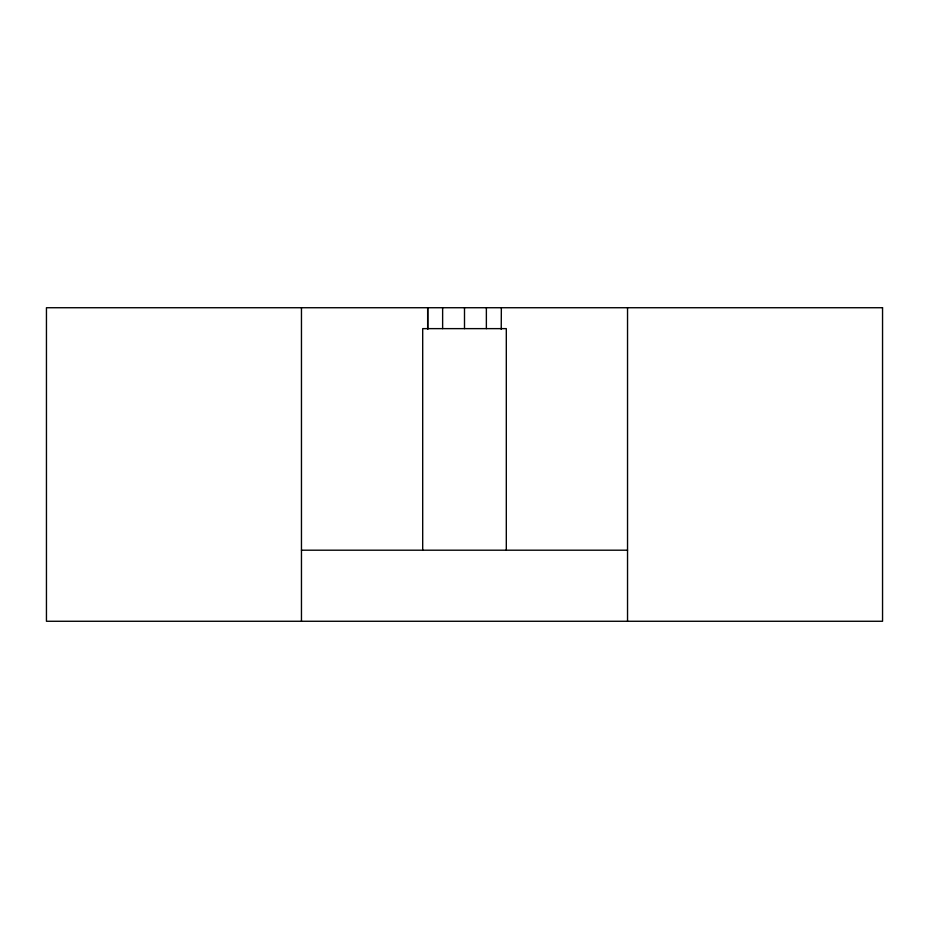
<?xml version="1.0" encoding="UTF-8"?>
<svg xmlns="http://www.w3.org/2000/svg" width="929" height="929" viewBox="0 0 929 929"><rect width="100%" height="100%" fill="white"/><g stroke="black" fill="none" stroke-linecap="round" stroke-linejoin="round"><path stroke-width="1.39" d="M301.461 550.2L627.539 550.2M627.539 307.731L627.539 621.269M506.305 549.887L506.305 328.634L422.695 328.634L422.695 549.887M501.346 307.731L501.23 329.4M486.366 307.731L486.366 328.634M464.5 307.731L464.5 328.634M442.634 307.731L442.634 328.634M427.77 307.731L427.77 329.4M427.654 307.731L427.654 328.634M301.461 307.731L301.461 621.269M882.55 307.731L46.45 307.731L46.45 621.269L882.55 621.269L882.55 307.731"/></g></svg>
